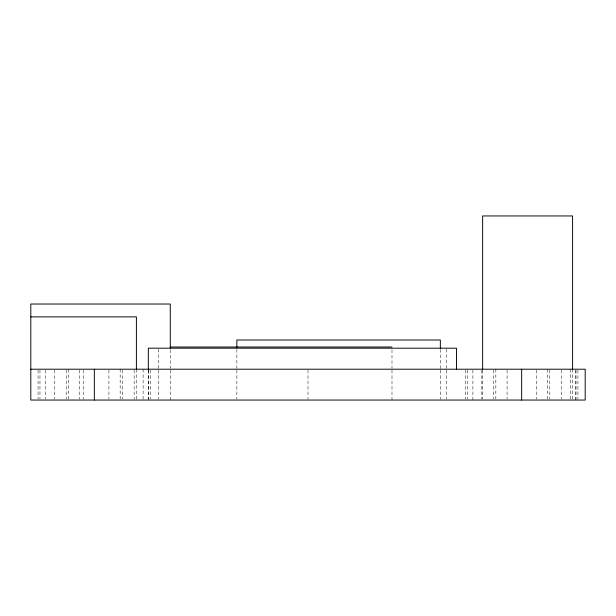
<?xml version="1.0" encoding="UTF-8"?>
<svg xmlns="http://www.w3.org/2000/svg" width="616" height="616" viewBox="0 0 616 616"><rect width="100%" height="100%" fill="white"/><g stroke="black" fill="none" stroke-linecap="round" stroke-linejoin="round"><path stroke-width="0.46" stroke-dasharray="3.08 2.31" d="M577.954 370.147L577.954 399.114M576.037 370.147L576.037 400.046M575.621 370.147L575.621 400.046M572.587 369.207L572.587 399.114M570.416 369.207L570.416 399.114M561.469 370.147L561.469 399.114M549.803 370.147L549.803 399.114M547.47 369.207L547.47 399.114M536.228 370.147L536.228 399.114M507.083 370.147L507.083 399.114M495.834 369.207L495.834 399.114M493.501 370.147L493.501 399.114M482.636 370.147L482.636 399.114M481.843 370.147L481.843 399.114M472.895 370.147L472.895 400.046M467.267 370.147L467.267 399.114M465.35 370.147L465.35 399.114M446.423 349.141L446.423 368.252M446.423 370.147L446.423 399.114M440.348 349.426L440.348 369.207M440.348 370.147L440.348 399.114M391.992 349.788L391.992 368.283M391.992 370.147L391.992 400.046M308 370.147L308 399.114M236.86 349.426L236.86 368.268M236.86 370.147L236.86 399.114M170.278 349.788L170.278 368.283M170.278 370.147L170.278 400.046M158.358 349.141L158.358 369.207M158.358 370.147L158.358 399.114M150.65 370.147L150.65 399.114M148.733 370.147L148.733 400.046M148.317 370.147L148.317 399.114M143.105 369.207L143.105 399.114M136.398 369.207L136.398 399.114M134.157 370.147L134.157 399.114M122.499 370.147L122.499 399.114M120.166 369.207L120.166 399.114M108.916 370.147L108.916 399.114M83.599 370.147L83.599 399.114M79.772 370.147L79.772 399.114M68.53 369.207L68.53 399.114M66.197 370.147L66.197 399.114M54.531 370.147L54.531 399.114M45.584 370.147L45.584 399.114M39.963 370.147L39.963 399.114M38.046 370.147L38.046 399.114"/><path stroke-width="0.92" d="M30.8 316.878L136.398 316.878L136.398 369.207M170.278 347.016L391.992 347.016M30.8 369.207L585.2 369.207L585.2 400.046L30.8 400.046L30.8 304.027L170.278 304.027L170.278 348.125M572.587 369.207L572.587 215.954L482.636 215.954L482.636 369.207M521.652 369.207L521.652 400.046M456.471 369.207L456.471 348.186L148.317 348.186L148.317 369.207M440.348 348.487L440.348 340.009L236.86 340.009L236.86 347.547M94.348 369.207L94.348 400.046"/></g></svg>
